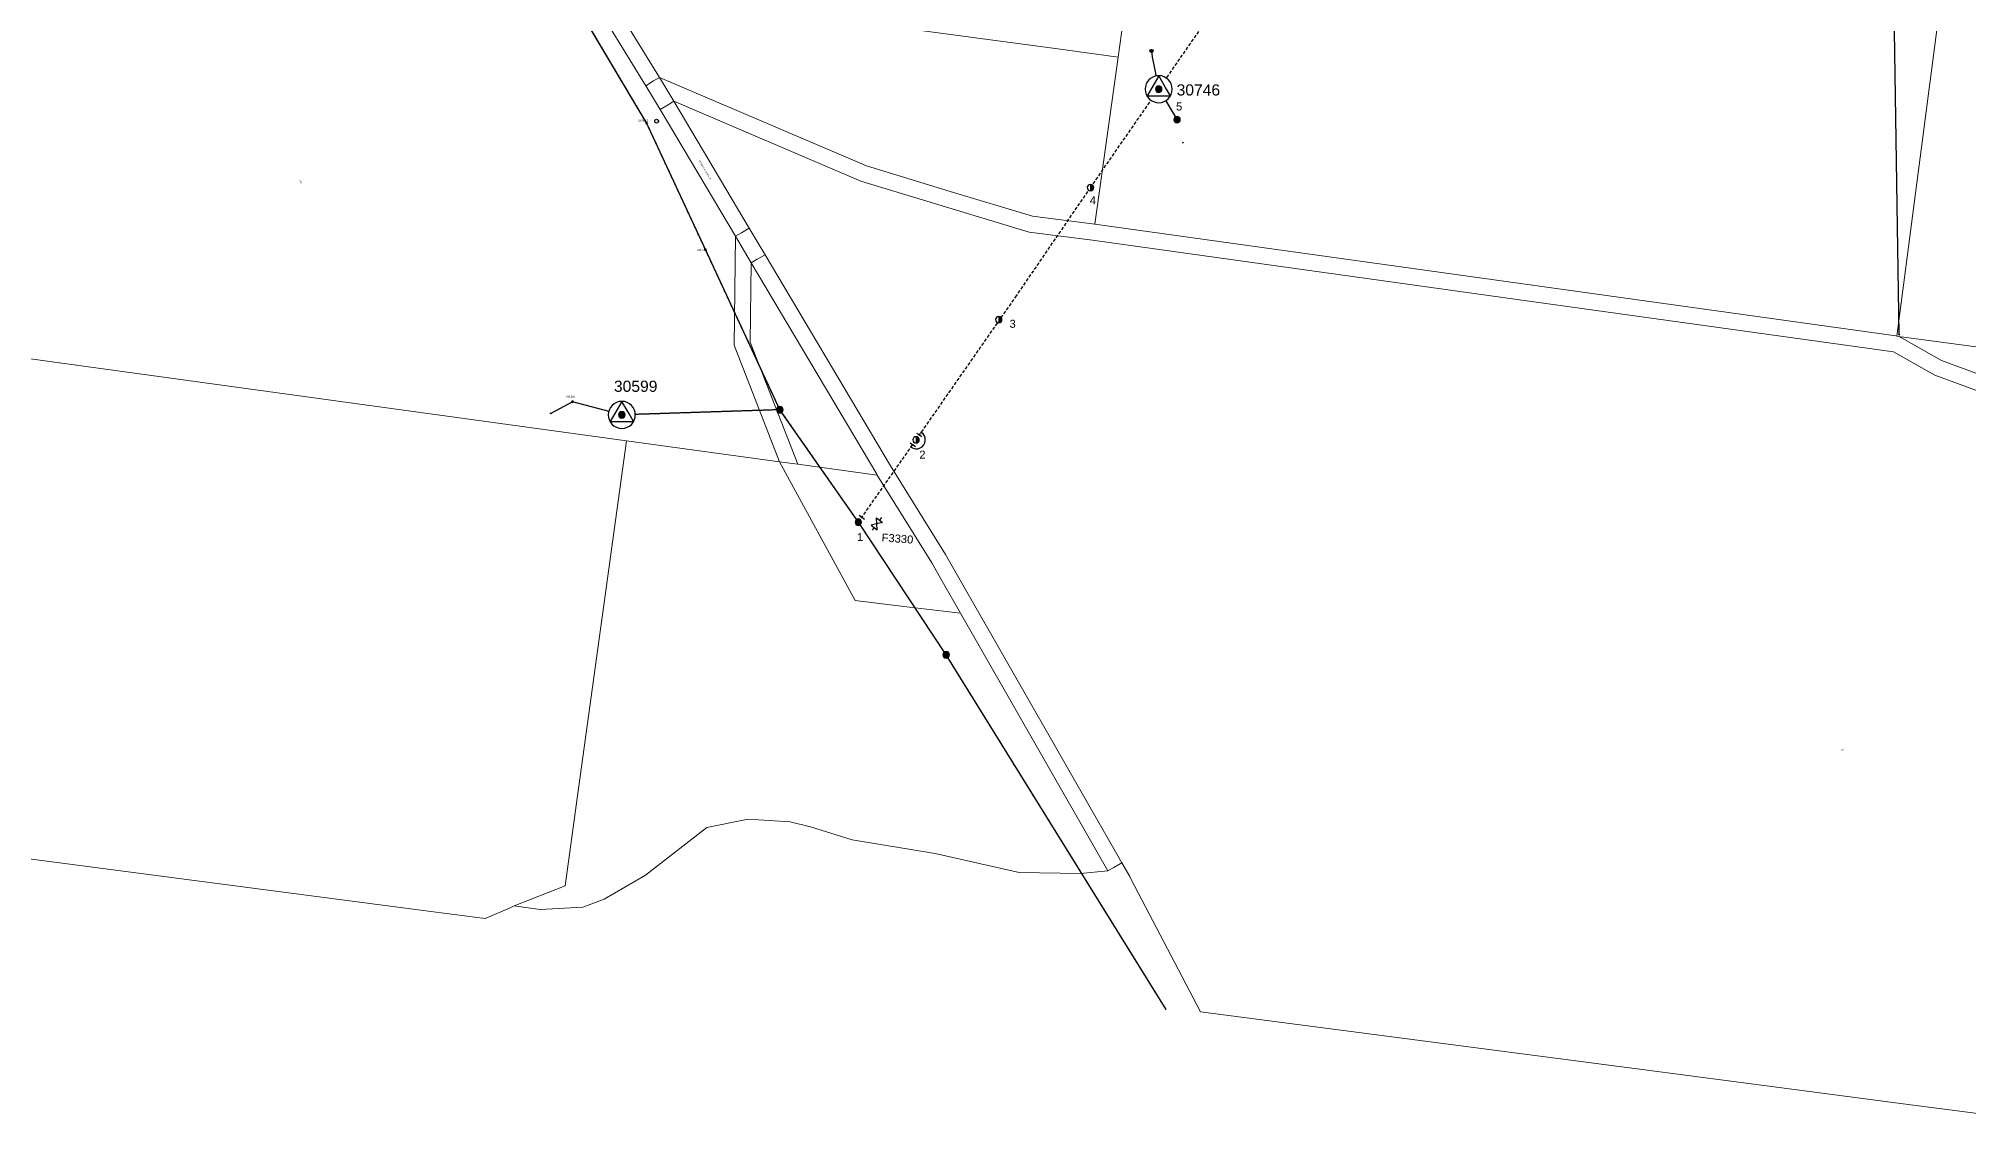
# Model space of a CAD drawing. Header units: metres. Extents: x 251098 to 258049, y 6188954 to 6192106.
# Drawn here: x 252780 to 255191, y 6189094 to 6190447 of the extents above; entities that cross this region are included whole.
import ezdxf
from ezdxf.enums import TextEntityAlignment as Align

# ---------------------------------------------------------------- set-up
doc = ezdxf.new("R2010")
doc.units = ezdxf.units.M
doc.linetypes.add('Cable Exist OH', pattern=[1, 1, 0])
doc.linetypes.add('Cable New OH', pattern=[6, 4, -2])
doc.layers.get('0').update_dxf_attribs({"color": 6})
for name, color, linetype in [('_User_HV_Exist', 7, 'Continuous'), ('Equip_LV_EXT', 7, 'Continuous'), ('Equip_SP_HV_EXT', 7, 'Continuous'), ('Mains_HV_NEW', 2, 'Continuous'), ('Mains_HV_New_B10', 2, 'Continuous'), ('Mains_HV_NEW_Hardwired', 2, 'Continuous'), ('Mains_LV_EXT', 7, 'Continuous'), ('OH_Details_SP_MISC', 7, 'Continuous'), ('Services_SP_EXT', 7, 'Continuous'), ('Sub_SP_TR_HV_LV_MOD', 3, 'Continuous'), ('SupportsOH_SP_TR_HV_LV_SL_EXT', 7, 'Continuous'), ('SupportsOH_SP_TR_HV_LV_SL_MOD', 3, 'Continuous'), ('SupportsOH_SP_TR_HV_LV_SL_NEW', 2, 'Continuous')]:
    doc.layers.add(name, color=color, linetype=linetype)
doc.layers.add('Cadastre Land Parcels_SP_EXT', color=9, linetype='Continuous', lineweight=5)
doc.layers.add('Cadastre Roads_SP_EXT', color=9, linetype='Continuous', lineweight=5)
doc.styles.add('iecISOCP', font='isocp.shx')
doc.styles.add('POLE_LABEL', font='arial.ttf')
doc.styles.get("Standard").update_dxf_attribs({"font": 'arial.ttf'})

# ---------------------------------------------------------------- blocks, each defined once
blk = doc.blocks.new('SUB_POLE_EXT')
blk.add_wipeout([(0, 4.22), (0.42, 4.2), (0.83, 4.14), (1.21, 4.05), (1.62, 3.9), (1.99, 3.72), (2.35, 3.51), (2.68, 3.26), (2.99, 2.99), (3.28, 2.66), (3.52, 2.34), (3.76, 1.92), (3.9, 1.62), (4.04, 1.23), (4.18, 0.63), (4.22, 0), (4.18, -0.61), (4.06, -1.15), (3.9, -1.62), (3.58, -2.24), (3.22, -2.73), (2.97, -3.01), (2.68, -3.26), (2.36, -3.5), (2, -3.72), (1.64, -3.89), (1.25, -4.03), (0.82, -4.14), (0.42, -4.2), (0, -4.22), (-0.41, -4.2), (-0.8, -4.15), (-1.21, -4.05), (-1.62, -3.9), (-1.99, -3.73), (-2.35, -3.51), (-2.68, -3.26), (-2.96, -3.02), (-3.23, -2.72), (-3.51, -2.35), (-3.71, -2.01), (-3.91, -1.6), (-4.05, -1.21), (-4.16, -0.76), (-4.22, -0.14), (-4.21, 0.39), (-4.14, 0.83), (-4.03, 1.27), (-3.9, 1.63), (-3.71, 2.02), (-3.5, 2.37), (-3.28, 2.67), (-2.99, 2.99), (-2.68, 3.27), (-2.33, 3.52), (-1.98, 3.73), (-1.63, 3.9), (-1.2, 4.05), (-0.78, 4.15), (-0.4, 4.21)])
blk.add_line((2.16, 0.48), (2.16, 0.48, 0))
blk.add_lwpolyline([(-4.22, 0, 1), (4.22, 0, 1)], format="xyb", close=True)
blk.add_lwpolyline([(2.14, 0.52), (0, 4.22), (-3.66, -2.11), (3.66, -2.11)], close=True)
for tag, height, flags, p in [('STREET_CODE', 0.2, 9, (1.5, 0)), ('ASSET_NUM', 3.5, 8, (2, 2)), ('CONSTRUCTED_VOLTAGE', 0.2, 9, (1.5, -0.2)), ('OPERATING_VOLTAGE', 0.2, 9, (1.5, -0.6)), ('OPERATED_BY', 0.2, 9, (1.5, -0.8)), ('ORIENTATION', 0.2, 9, (1.5, -1.2)), ('OWNED_BY', 0.2, 9, (1.5, -1.4)), ('SECONDARY_VOLTAGE', 0.2, 9, (1.5, -1.6)), ('STATE', 0.2, 9, (1.5, -1.8)), ('SUBSTATION_TYPE', 0.2, 9, (1.5, -2)), ('STREETNAME', 0.2, 9, (1.5, -2.8)), ('SUBURB', 0.2, 9, (1.5, -3)), ('Z', 0.2, 1, (1.5, -3.4)), ('NO_PHASES', 0.2, 9, (1.5, -0.4)), ('MAINTAINED_BY', 0.2, 9, (1.5, -1)), ('USAGE', 0.2, 9, (1.5, -2.2)), ('LEGEND', 0.2, 9, (1.5, -2.4)), ('LOCATION', 0.2, 9, (1.5, -2.6)), ('NOTES', 0.2, 9, (1.5, -3.2))]:
    blk.add_attdef(tag, text='', height=height, dxfattribs=dict(flags=flags)).set_placement(p, align=Align.MIDDLE_LEFT)
blk = doc.blocks.new('CCP_EXT')
blk.add_wipeout([(0, 0.6), (0.6, 0), (0, -0.6), (-0.6, 0)])
blk.add_lwpolyline([(-0.6, 0), (0, 0.6), (0.6, 0), (0, -0.6), (-0.6, 0)])
at = {"flags": 1}
blk.add_attdef('Z', (0, 0), '', height=0.2, dxfattribs=at)
at = {"flags": 9}
for tag, p in [('CCP_TYPE', (0, 0)), ('CONSTRUCTED_VOLTAGE', (0, -0.2)), ('NO_PHASES', (0, -0.4)), ('OPERATING_VOLTAGE', (0, -0.6)), ('ORIENTATION', (0, -0.8)), ('OWNED_BY', (0, -1)), ('USAGE', (0, -1.2)), ('LEGEND', (0, -1.4)), ('LIFE_SUPPORT', (0, -1.6)), ('STATE', (0, -1.8)), ('NOTES', (0, -2))]:
    blk.add_attdef(tag, text='', height=0.2, dxfattribs=at).set_placement(p, align=Align.MIDDLE_LEFT)
blk = doc.blocks.new('POLE_EXT')
blk.add_hatch(color=256).paths.add_polyline_path([(-1, 0, 1), (1, 0, 1)])
blk.add_lwpolyline([(-1, 0, 1), (1, 0, 1)], format="xyb", close=True)
for tag, height, flags, p in [('pNumber', 2.5, 8, (-17.84, 2.07)), ('OWNED_BY', 0.2, 9, (1.35, -0.4)), ('SPECIAL_USE', 0.2, 9, (1.35, -0.8)), ('STATE', 0.2, 9, (1.35, -1)), ('cLV', 0.2, 9, (1.35, -1.4)), ('hDepth', 0.2, 9, (1.35, -1.6)), ('hDia', 0.2, 9, (1.35, -1.8)), ('cHV', 0.2, 9, (1.35, -2)), ('cLinedev', 0.2, 9, (1.35, -3.4)), ('pExisting', 0.2, 9, (1.35, -3.8)), ('pFooting', 0.2, 9, (1.35, -4.4)), ('pNew', 0.2, 9, (1.35, -4.6)), ('pRelocate', 0.2, 9, (1.35, -5)), ('pRemove', 0.2, 9, (1.35, -5.2)), ('pReplace', 0.2, 9, (1.35, -5.4)), ('pStay', 0.2, 9, (1.35, -5.6)), ('pType', 0.2, 9, (1.35, -5.8)), ('cspan', 0.2, 9, (1.35, -6)), ('PARENT', 0.2, 9, (1.35, -0.6)), ('USAGE', 0.2, 9, (1.35, -1.2)), ('LBRACKET', 0.2, 9, (1.35, -2.2)), ('LExisting', 0.2, 9, (1.35, -2.4)), ('LANTNUMBER', 0.2, 9, (1.35, -2.6)), ('LOther', 0.2, 9, (1.35, -2.8)), ('LRemove', 0.2, 9, (1.35, -3)), ('LEGEND', 0.2, 9, (1.35, -3.2)), ('LOCATION', 0.2, 9, (1.35, -3.6)), ('PFNUMBER', 0.2, 9, (1.35, -4)), ('NEWPFNUMBER', 0.2, 9, (1.35, -4.2)), ('STREETNAME', 0.2, 9, (1.35, -6.2)), ('SUBURB', 0.2, 9, (1.35, -6.4)), ('OPERATED_BY', 0.2, 9, (1.36, -7.01)), ('NOTES', 0.2, 9, (1.35, -6.6)), ('MAINTAINED_BY', 0.2, 9, (1.36, -6.81))]:
    blk.add_attdef(tag, text='', height=height, dxfattribs=dict(flags=flags)).set_placement(p, align=Align.MIDDLE_LEFT)
at = {"style": 'POLE_LABEL'}
for tag, height, flags, p in [('STRUCTURE_PLANT_NUMBER', 0.2, 9, (1.35, 0.03)), ('ASSET_NUM', 2.5, 8, (2, 2)), ('STREET_CODE', 0.2, 9, (1.35, -0.2))]:
    blk.add_attdef(tag, text='', height=height, dxfattribs=dict(at, flags=flags)).set_placement(p, align=Align.MIDDLE_LEFT)
at = {"flags": 1}
blk.add_attdef('Z', (1.35, -7.33), '', height=0.2, dxfattribs=at)
blk = doc.blocks.new('*U42')
for p, q in [((-3.44, 6.01), (-2.48, 6.1)), ((0.38, 6.36), (1.34, 6.45))]:
    blk.add_line(p, q)
blk.add_lwpolyline([(0.49, 5.17), (0.27, 7.56), (-2.37, 4.91), (-2.59, 7.3)], close=True)
for tag, height, flags, p in [('STREET_CODE', 0.2, 9, (1.5, 0)), ('ASSET_NUM', 2.5, 8, (2, 2)), ('ACTUAL_STATUS', 0.2, 9, (1.5, -0.2)), ('CONSTRUCTED_VOLTAGE', 0.2, 9, (1.5, -0.4)), ('OPERATING_VOLTAGE', 0.2, 9, (1.5, -0.8)), ('ORIENTATION', 0.2, 9, (1.5, -1)), ('OWNED_BY', 0.2, 9, (1.5, -1.2)), ('OPERATED_BY', 0.2, 9, (1.5, -1.4)), ('STATE', 0.2, 9, (1.5, -1.8)), ('SWITCH_TYPE', 0.2, 9, (1.5, -2)), ('STREETNAME', 0.2, 9, (1.5, -2.8)), ('SUBURB', 0.2, 9, (1.5, -3)), ('Z', 0.2, 1, (1.5, -3.6)), ('NO_PHASES', 0.2, 9, (1.5, -0.6)), ('MAINTAINED_BY', 0.2, 9, (1.5, -1.6)), ('USAGE', 0.2, 9, (1.5, -2.2)), ('LEGEND', 0.2, 9, (1.5, -2.4)), ('LOCATION', 0.2, 9, (1.5, -2.6)), ('NOTES', 0.2, 9, (1.5, -3.2)), ('LABEL_ALIGNMENT', 0.2, 9, (1.5, -3.4))]:
    blk.add_attdef(tag, text='', height=height, dxfattribs=dict(flags=flags)).set_placement(p, align=Align.MIDDLE_LEFT)
blk = doc.blocks.new('End Shackle_EXT')
blk.add_wipeout([(0, 0.3), (1.8, 0.3), (1.8, -0.3), (0, -0.3)])
blk.add_line((1.8, -1), (1.8, 1))
at = {"flags": 1}
blk.add_attdef('Z', (0, 0), '', height=0.2, dxfattribs=at)
at = {"flags": 9}
for tag, p in [('CONNECTOR_TYPE', (0, 0)), ('CONSTRUCTED_VOLTAGE', (0, -0.2)), ('NO_PHASES', (0, -0.4)), ('OPERATING_VOLTAGE', (0, -0.6)), ('ORIENTATION', (0, -0.8)), ('OWNED_BY', (0, -1)), ('STATE', (0, -1.2)), ('USAGE', (0, -1.4)), ('NOTES', (0, -1.6))]:
    blk.add_attdef(tag, text='', height=0.2, dxfattribs=at).set_placement(p, align=Align.MIDDLE_LEFT)
blk = doc.blocks.new('FAULT_INDICATOR_MANUAL_EXT')
blk.add_circle((0, 0), 2.4)
at = {"insert": (-0.3, 0.9), "char_height": 2, "width": 1.3, "attachment_point": 1, "style": 'iecISOCP'}
blk.add_mtext('F', dxfattribs=at)
for tag, height, flags, p in [('STREET_CODE', 0.2, 9, (1.5, 0)), ('ASSET_NUM', 2.5, 8, (2, 2)), ('CONSTRUCTED_VOLTAGE', 0.2, 9, (1.5, -0.2)), ('FLITE_NUMBER', 0.2, 9, (1.5, -0.4)), ('INDICATOR_TYPE', 0.2, 9, (1.5, -0.6)), ('OPERATING_VOLTAGE', 0.2, 9, (1.5, -0.8)), ('ORIENTATION', 0.2, 9, (1.5, -1)), ('OWNED_BY', 0.2, 9, (1.5, -1.2)), ('STATE', 0.2, 9, (1.5, -1.4)), ('USAGE', 0.2, 9, (1.5, -1.6)), ('LEGEND', 0.2, 9, (1.5, -1.8)), ('LOCATION', 0.2, 9, (1.5, -2)), ('STREETNAME', 0.2, 9, (1.5, -2.2)), ('SUBURB', 0.2, 9, (1.5, -2.4)), ('NOTES', 0.2, 9, (1.5, -2.6)), ('Z', 0.2, 1, (1.5, -2.8))]:
    blk.add_attdef(tag, text='', height=height, dxfattribs=dict(flags=flags)).set_placement(p, align=Align.MIDDLE_LEFT)
blk = doc.blocks.new('CONNECTOR_NODE_EXT')
h = blk.add_hatch(color=256)
edge = h.paths.add_edge_path()
edge.add_arc((0, 0), 0.5, 0, 360)
blk.add_circle((0, 0), 0.5)
at = {"flags": 1}
blk.add_attdef('Z', (0, 0), '', height=0.2, dxfattribs=at)
at = {"flags": 9}
for tag, p in [('CONNECTOR_TYPE', (0, 0)), ('CONSTRUCTED_VOLTAGE', (0, -0.2)), ('OPERATING_VOLTAGE', (0, -0.6)), ('ORIENTATION', (0, -0.8)), ('SUBTYPE', (0, -1)), ('NO_PHASES', (0, -0.4)), ('USAGE', (0, -1.2)), ('NOTES', (0, -1.4))]:
    blk.add_attdef(tag, text='', height=0.2, dxfattribs=at).set_placement(p, align=Align.MIDDLE_LEFT)
blk = doc.blocks.new('POLE_REPLACE_NEW')
for tag, flags, p in [('cspan', 9, (1.5, -5.6)), ('SUBURB', 9, (1.5, -5.8)), ('STREETNAME', 9, (1.5, -6)), ('pNew', 9, (1.5, -4.2)), ('pNumber', 9, (1.5, -4.4)), ('pRelocate', 9, (1.5, -4.6)), ('pRemove', 9, (1.5, -4.8)), ('pReplace', 9, (1.5, -5)), ('pStay', 9, (1.5, -5.2)), ('pType', 9, (1.5, -5.4)), ('OPERATED_BY', 9, (1.5, -6.6)), ('Z', 1, (1.5, -7)), ('LOCATION', 9, (1.5, -6.2)), ('NOTES', 9, (1.5, -6.4)), ('MAINTAINED_BY', 9, (1.5, -6.8))]:
    blk.add_attdef(tag, text='', height=0.2, dxfattribs=dict(flags=flags)).set_placement(p, align=Align.MIDDLE_LEFT)
blk.add_wipeout([(0, 1), (-0.13, 0.99), (-0.25, 0.97), (-0.37, 0.93), (-0.48, 0.88), (-0.59, 0.81), (-0.68, 0.73), (-0.77, 0.64), (-0.84, 0.54), (-0.9, 0.43), (-0.95, 0.31), (-0.98, 0.19), (-1, 0.06), (-1, -0.06), (-0.98, -0.19), (-0.95, -0.31), (-0.9, -0.43), (-0.84, -0.54), (-0.77, -0.64), (-0.68, -0.73), (-0.59, -0.81), (-0.48, -0.88), (-0.37, -0.93), (-0.25, -0.97), (-0.13, -0.99), (0, -1), (0.13, -0.99), (0.25, -0.97), (0.37, -0.93), (0.48, -0.88), (0.59, -0.81), (0.68, -0.73), (0.77, -0.64), (0.84, -0.54), (0.9, -0.43), (0.95, -0.31), (0.98, -0.19), (1, -0.06), (1, 0.06), (0.98, 0.19), (0.95, 0.31), (0.9, 0.43), (0.84, 0.54), (0.77, 0.64), (0.68, 0.73), (0.59, 0.81), (0.48, 0.88), (0.37, 0.93), (0.25, 0.97), (0.13, 0.99)])
h = blk.add_hatch(color=256)
edge = h.paths.add_edge_path()
edge.add_arc((0, 0), 1, 270, 450)
edge.add_line((0, 1), (0, -1))
blk.add_lwpolyline([(0, 1), (0, -1)])
at = {"lineweight": -3}
blk.add_arc((0, 0), 1, 90, 270, dxfattribs=at)
blk.add_arc((0, 0), 1, 270, 90)
at = {"style": 'POLE_LABEL', "flags": 9}
blk.add_attdef('STRUCTURE_PLANT_NUMBER', text='', height=0.2, dxfattribs=at).set_placement((1.5, 0.24), align=Align.MIDDLE_LEFT)
for tag, height, flags, p in [('STREET_CODE', 0.2, 9, (1.5, 0)), ('ASSET_NUM', 2.5, 8, (2, 2)), ('OWNED_BY', 0.2, 9, (1.5, -0.2)), ('SPECIAL_USE', 0.2, 9, (1.5, -0.6)), ('STATE', 0.2, 9, (1.5, -0.8)), ('cLV', 0.2, 9, (1.5, -1.2)), ('cHV', 0.2, 9, (1.5, -1.8)), ('cLinedev', 0.2, 9, (1.5, -3.2)), ('PARENT', 0.2, 9, (1.5, -0.4)), ('USAGE', 0.2, 9, (1.5, -1)), ('hDepth', 0.2, 9, (1.5, -1.4)), ('hDia', 0.2, 9, (1.5, -1.6)), ('LBRACKET', 0.2, 9, (1.5, -2)), ('LExisting', 0.2, 9, (1.5, -2.2)), ('LANTNUMBER', 0.2, 9, (1.5, -2.4)), ('LOther', 0.2, 9, (1.5, -2.6)), ('LRemove', 0.2, 9, (1.5, -2.8)), ('LEGEND', 0.2, 9, (1.5, -3)), ('pExisting', 0.2, 9, (1.5, -3.4)), ('PFNUMBER', 0.2, 9, (1.5, -3.6)), ('NEWPFNUMBER', 0.2, 9, (1.5, -3.8)), ('pFooting', 0.2, 9, (1.5, -4))]:
    blk.add_attdef(tag, text='', height=height, dxfattribs=dict(flags=flags)).set_placement(p, align=Align.MIDDLE_LEFT)
blk = doc.blocks.new('End Shackle_NEW')
blk.add_wipeout([(-0.25, 0), (-0.25, 1.81), (0.25, 1.82), (0.25, 0)])
blk.add_line((1, 1.81), (-1, 1.81))
at = {"flags": 1}
blk.add_attdef('Z', (0, 0), '', height=0.2, dxfattribs=at)
at = {"flags": 9}
for tag, p in [('CONNECTOR_TYPE', (0, 0)), ('CONSTRUCTED_VOLTAGE', (0, -0.2)), ('OPERATING_VOLTAGE', (0, -0.6)), ('ORIENTATION', (0, -0.8)), ('OWNED_BY', (0, -1)), ('STATE', (0, -1.2)), ('OPERATED_BY', (0, -2.01)), ('NO_PHASES', (0, -0.4)), ('USAGE', (0, -1.4)), ('NOTES', (0, -1.6)), ('MAINTAINED_BY', (0, -1.81))]:
    blk.add_attdef(tag, text='', height=0.2, dxfattribs=at).set_placement(p, align=Align.MIDDLE_LEFT)
blk = doc.blocks.new('BOND POINT')
blk.add_hatch(color=256).paths.add_polyline_path([(-1, 0, 1), (1, 0, 1)])
blk.add_lwpolyline([(-1, 0, 1), (1, 0, 1)], format="xyb", close=True)

msp = doc.modelspace()

# ---------------------------------------------------------------- linework, layer by layer
at = {"layer": '_User_HV_Exist', "linetype": 'Cable Exist OH'}
msp.add_lwpolyline([(253705.9, 6189982.5), (253508.4, 6189976.1)], dxfattribs=at)
at = {"layer": '_User_HV_Exist', "color": 7, "linetype": 'Cable Exist OH'}
for points in [[(253705.9, 6189982.5), (253804, 6189841.9)], [(254188.5, 6189232.6), (253913.7, 6189676), (253804, 6189841.9)]]:
    msp.add_lwpolyline(points, dxfattribs=at)
at = {"layer": 'Cadastre Land Parcels_SP_EXT', "linetype": 'Continuous'}
for points in [[(255392.1, 6191202.5), (254878.4, 6191274.6), (254834.1, 6190948.5), (255036.3, 6190920.5), (254992.8, 6190602.3), (255167.7, 6190579.4), (255101.7, 6190074.7), (255104.2, 6190074.3), (255422.6, 6190031.5), (255480, 6190433.1), (255494.8, 6190536.6), (255539.8, 6190850.9), (255346, 6190877.7), (255392.1, 6191202.5)], [(254128.7, 6190423.5), (254053.2, 6190433.6), (253719.8, 6190478.3), (253487.1, 6190509.4), (253555.4, 6190398.1), (253814.3, 6190287.3), (253918.6, 6190255.5), (254021.8, 6190224.5), (254099.6, 6190214.4), (254128.7, 6190423.5)], [(253826.9, 6189902), (253670.2, 6190166.2), (253668.8, 6190067), (253728.3, 6189914.4), (253827.6, 6189900.8), (253826.9, 6189902)], [(255422.6, 6190031.5), (255104.2, 6190074.3), (255107.6, 6190072.4), (255157.8, 6190044), (255260.6, 6190006.2), (255337, 6189986.1), (255415.4, 6189981.7), (255422.6, 6190031.5)], [(253931.7, 6189728.2), (253860.7, 6189736.7), (253800.2, 6189743.9), (253705.5, 6189917.6), (253514.2, 6189943.8), (253453.2, 6189499.9), (253437.7, 6189387.4), (253373.8, 6189362.1), (253379.3, 6189361.4), (253406.3, 6189357.8), (253459.8, 6189360.6), (253486.4, 6189370.8), (253537.8, 6189400.7), (253614.5, 6189460.4), (253666.4, 6189470.6), (253718.6, 6189467.4), (253744.2, 6189461.1), (253796.1, 6189444.6), (253900.1, 6189427.5), (254004.9, 6189404), (254081.8, 6189402.8), (254115.9, 6189406), (253931.7, 6189728.2)], [(253728.3, 6189914.4), (253705.5, 6189917.6), (253800.2, 6189743.9), (253860.7, 6189736.7), (253931.7, 6189728.2), (253908.8, 6189768.2), (253895.7, 6189791.3), (253827.6, 6189900.8), (253728.3, 6189914.4)]]:
    msp.add_lwpolyline(points, close=True, dxfattribs=at)
msp.add_lwpolyline([(253719.8, 6190478.3), (254053.2, 6190433.6), (254128.7, 6190423.5), (254147.5, 6190559)], dxfattribs=at)
at = {"layer": 'Cadastre Roads_SP_EXT', "linetype": 'Continuous'}
msp.add_lwpolyline([(253493.7, 6190460.1), (253538.2, 6190387.6), (253548, 6190393.6), (253555.4, 6190398.1), (253487.1, 6190509.4)], dxfattribs=at)
for points in [[(253667.7, 6190209.6), (253573.5, 6190368.4), (253566.2, 6190363.9), (253556.4, 6190357.9), (253557.7, 6190355.9), (253650.5, 6190199.4), (253657.9, 6190203.8), (253667.7, 6190209.6)], [(253670.2, 6190166.2), (253661.7, 6190180.5), (253650.5, 6190199.4), (253648.7, 6190063.4), (253705.5, 6189917.6), (253728.3, 6189914.4), (253668.8, 6190067), (253670.2, 6190166.2)], [(254133.3, 6189416), (253926.4, 6189778.1), (253913, 6189801.6), (253844.1, 6189912.5), (253687.5, 6190176.4), (253677.6, 6190170.6), (253670.2, 6190166.2), (253826.9, 6189902), (253827.6, 6189900.8), (253895.7, 6189791.3), (253908.8, 6189768.2), (253931.7, 6189728.2), (254115.9, 6189406), (254123.4, 6189410.3), (254133.3, 6189416)]]:
    msp.add_lwpolyline(points, close=True, dxfattribs=at)
at = {"layer": 'Mains_HV_New_B10', "linetype": 'Cable New OH'}
for points in [[(253876.1, 6189944.8), (254000.5, 6190123.4), (254094.1, 6190260.2), (254179.4, 6190383.3), (254323.7, 6190591.2)], [(253804, 6189841.9), (253876.1, 6189944.8)]]:
    msp.add_lwpolyline(points, dxfattribs=at)
at = {"layer": 'Mains_HV_NEW_Hardwired', "linetype": 'Continuous'}
msp.add_arc((253876.5, 6189944.9), 11.2, 233.517, 56.267, dxfattribs=at).dxf.unprotected_set("ltscale", 0)
at = {"layer": 'Mains_LV_EXT', "linetype": 'Cable Exist OH', "ltscale": 4}
msp.add_lwpolyline([(254179.4, 6190383.3), (254170.3, 6190431.1)], dxfattribs=at)
at = {"layer": 'Mains_LV_EXT', "linetype": 'Cable Exist OH'}
msp.add_lwpolyline([(254179.4, 6190383.3), (254202.4, 6190345.2)], dxfattribs=at)
at = {"layer": 'OH_Details_SP_MISC', "color": 7, "linetype": 'Continuous', "ltscale": 4, "flags": 128}
msp.add_lwpolyline([(254179.4, 6190383.3), (254202.4, 6190345.2)], dxfattribs=at)
at = {"layer": 'OH_Details_SP_MISC', "color": 7, "linetype": 'Continuous', "flags": 128}
msp.add_lwpolyline([(253705.9, 6189982.5), (253508.4, 6189976.1), (253508.4, 6189976.1)], dxfattribs=at)
at = {"layer": 'Services_SP_EXT'}
for points in [[(255104.7, 6190076.3), (255087.4, 6191215.6)], [(253508.4, 6189976.1), (253446.8, 6189992.6), (253419.6, 6189978)]]:
    msp.add_lwpolyline(points, dxfattribs=at)

# ---------------------------------------------------------------- block references
at = {"layer": 'Equip_LV_EXT', "xscale": 4, "yscale": 4, "zscale": 4}
msp.add_blockref('CONNECTOR_NODE_EXT', (254170.3, 6190431.1), dxfattribs=at)
at = {"layer": 'Equip_SP_HV_EXT'}
msp.add_blockref('FAULT_INDICATOR_MANUAL_EXT', (253551.9, 6190343.4), dxfattribs=at)
ref = msp.add_blockref('*U42', (253805.6, 6189853.2), dxfattribs=dict(at, xscale=4, yscale=4, zscale=4, rotation=228.7105811504213))
ref.add_attrib('ASSET_NUM', 'F3330', dxfattribs={"layer": '0', "height": 10, "rotation": 355.8546}).set_placement((253833.5, 6189827.9), align=Align.TOP_LEFT)
at = {"layer": 'Mains_HV_NEW_Hardwired', "linetype": 'Continuous', "xscale": 0.6, "yscale": 0.6, "zscale": 0.6}
for p in [(253882.7, 6189954.2), (253869.8, 6189936)]:
    msp.add_blockref('BOND POINT', p, dxfattribs=at).dxf.unprotected_set("ltscale", 0)
at = {"layer": 'SupportsOH_SP_TR_HV_LV_SL_EXT'}
ref = msp.add_blockref('POLE_EXT', (253539.3, 6190341.2), dxfattribs=at)
ref.add_attrib('ASSET_NUM', '3XP017', dxfattribs={"layer": '0', "height": 2.5, "style": 'POLE_LABEL'}).set_placement((253541.3, 6190341.9), align=Align.BOTTOM_RIGHT)
ref = msp.add_blockref('POLE_EXT', (253612.9, 6190182.8), dxfattribs=at)
ref.add_attrib('ASSET_NUM', '3XP016', dxfattribs={"layer": '0', "height": 2.5, "style": 'POLE_LABEL'}).set_placement((253614.9, 6190183.6), align=Align.TOP_RIGHT)
ref = msp.add_blockref('POLE_EXT', (253446.8, 6189992.6), dxfattribs=at)
ref.add_attrib('ASSET_NUM', '341195', dxfattribs={"layer": '0', "height": 2.5, "style": 'POLE_LABEL'}).set_placement((253450.2, 6189999), align=Align.MIDDLE_RIGHT)
at = {"layer": 'SupportsOH_SP_TR_HV_LV_SL_MOD', "xscale": 4, "yscale": 4}
msp.add_blockref('POLE_EXT', (254202.3, 6190345.2), dxfattribs=at)
at = {"layer": 'SupportsOH_SP_TR_HV_LV_SL_MOD', "xscale": 4, "yscale": 4, "zscale": 4}
for p in [(253705.9, 6189982.5), (253913.7, 6189676)]:
    msp.add_blockref('POLE_EXT', p, dxfattribs=at)

# ---------------------------------------------------------------- texts
at = {"layer": 'Cadastre Land Parcels_SP_EXT'}
msp.add_text('955', height=1.8, rotation=303.9463, dxfattribs=at).set_placement((253105, 6190268.8))
msp.add_text('924', height=1.8, dxfattribs=at).set_placement((255032.3, 6189556.1))
at = {"layer": 'Cadastre Roads_SP_EXT'}
msp.add_text('WOMBEYAN CAVES RD', height=1.8, rotation=300.6754, dxfattribs=at).set_placement((253604.3, 6190294.1))

# ---------------------------------------------------------------- next in the draw order: block references
at = {"layer": 'Sub_SP_TR_HV_LV_MOD'}
ref = msp.add_blockref('SUB_POLE_EXT', (254179.4, 6190383.3), dxfattribs=dict(at, xscale=4, yscale=4, zscale=4))
ref.add_attrib('ASSET_NUM', '30746', dxfattribs={"layer": '0', "height": 14}).set_placement((254256.1, 6190371.2), align=Align.BOTTOM_RIGHT)
ref = msp.add_blockref('SUB_POLE_EXT', (253508.4, 6189976.1), dxfattribs=dict(at, xscale=4, yscale=4, zscale=4))
ref.add_attrib('ASSET_NUM', '30599', dxfattribs={"layer": '0', "height": 14}).set_placement((253552.9, 6190000.7), align=Align.BOTTOM_RIGHT)

# ---------------------------------------------------------------- next in the draw order: linework, layer by layer
at = {"layer": 'Cadastre Land Parcels_SP_EXT', "linetype": 'Continuous'}
for points in [[(254834.1, 6190948.5), (254831.7, 6190930.2), (254211.6, 6191019), (254147.5, 6190559), (254128.7, 6190423.5), (254099.6, 6190214.4), (255100.4, 6190074.9), (255101.7, 6190074.7), (255167.7, 6190579.4), (254992.8, 6190602.3), (255036.3, 6190920.5), (254834.1, 6190948.5)], [(253648.7, 6190063.4), (253650.5, 6190199.4), (253557.7, 6190355.9), (253556.4, 6190357.9), (253538.2, 6190387.6), (253493.7, 6190460.1), (253482.1, 6190469), (251257.2, 6190775.5), (251181.6, 6190264.3), (252581.1, 6190072), (253514.2, 6189943.8), (253705.5, 6189917.6), (253648.7, 6190063.4)], [(253514.2, 6189943.8), (252581.1, 6190072), (252512.8, 6189506.2), (252506.6, 6189455.2), (253273.1, 6189354.9), (253337.8, 6189346.5), (253368.7, 6189359.9), (253373.8, 6189362.1), (253437.7, 6189387.4), (253453.2, 6189499.9), (253514.2, 6189943.8)]]:
    msp.add_lwpolyline(points, close=True, dxfattribs=at)
msp.add_lwpolyline([(255254.5, 6189987), (255149.3, 6190025.7), (255097.6, 6190055), (254645.4, 6190118), (254290.5, 6190167.4), (254096.8, 6190194.4), (254017.6, 6190204.7), (253912.8, 6190236.3), (253807.3, 6190268.4), (253573.5, 6190368.4), (253667.7, 6190209.6), (253687.5, 6190176.4), (253844.1, 6189912.5), (253913, 6189801.6), (253926.4, 6189778.1), (254133.3, 6189416), (254143.1, 6189398.8), (254144.5, 6189396.2), (254231.4, 6189229.8), (254783.4, 6189157.6), (254954.8, 6189135.2), (255109.6, 6189114.9), (255270.3, 6189094)], dxfattribs=at)

# ---------------------------------------------------------------- next in the draw order: block references
at = {"layer": 'SupportsOH_SP_TR_HV_LV_SL_MOD', "color": 7, "linetype": 'Continuous'}
ref = msp.add_blockref('POLE_EXT', (254179.4, 6190383.3), dxfattribs=dict(at, xscale=4, yscale=4, zscale=4))
ref.add_attrib('pNumber', '5', dxfattribs={"layer": 'SupportsOH_SP_TR_HV_LV_SL_EXT', "height": 10}).set_placement((254201, 6190361.7), align=Align.MIDDLE_LEFT)
at = {"layer": 'SupportsOH_SP_TR_HV_LV_SL_MOD', "xscale": 4, "yscale": 4, "zscale": 4}
msp.add_blockref('POLE_EXT', (253508.4, 6189976.1), dxfattribs=at)

# ---------------------------------------------------------------- next in the draw order: block references
at = {"layer": 'Services_SP_EXT'}
for p, rotation in [((255104.7, 6190076.3), 90.0000000000002), ((253419.6, 6189978), 183.3394228260636)]:
    msp.add_blockref('CCP_EXT', p, dxfattribs=dict(at, rotation=rotation))

# ---------------------------------------------------------------- next in the draw order: linework, layer by layer
at = {"layer": '_User_HV_Exist', "linetype": 'Cable Exist OH'}
msp.add_lwpolyline([(253705.9, 6189982.5), (253539.3, 6190341.2), (253334, 6190687.3), (253203.7, 6190900.8), (253100.5, 6191044.4), (253005.2, 6191176.9), (252906.1, 6191314.7), (252829, 6191389.9), (252824.4, 6191394.5)], dxfattribs=at)
at = {"layer": 'Cadastre Roads_SP_EXT', "linetype": 'Continuous'}
msp.add_lwpolyline([(255260.6, 6190006.2), (255157.8, 6190044), (255107.6, 6190072.4), (255104.2, 6190074.3), (255101.7, 6190074.7), (255100.4, 6190074.9), (254099.6, 6190214.4), (254021.8, 6190224.5), (253918.6, 6190255.5), (253814.3, 6190287.3), (253555.4, 6190398.1), (253564, 6190384.1), (253573.5, 6190368.4), (253807.3, 6190268.4), (253912.8, 6190236.3), (254017.6, 6190204.7), (254096.8, 6190194.4), (254290.5, 6190167.4), (254645.4, 6190118), (255097.6, 6190055), (255149.3, 6190025.7), (255254.5, 6189987)], dxfattribs=at)
at = {"layer": 'OH_Details_SP_MISC', "color": 7, "linetype": 'Continuous', "flags": 128}
msp.add_lwpolyline([(254188.5, 6189232.6), (253913.7, 6189676), (253804, 6189841.9), (253705.9, 6189982.5), (253612.9, 6190182.8), (253539.3, 6190341.2), (253441.3, 6190506.4), (253334, 6190687.3), (253203.8, 6190900.7), (253100.5, 6191044.4), (253005.2, 6191176.9), (252906.1, 6191314.7), (252824.4, 6191394.5), (252790.4, 6191475.6)], dxfattribs=at)

# ---------------------------------------------------------------- next in the draw order: block references
at = {"layer": 'Mains_HV_NEW', "linetype": 'Cable Exist OH', "xscale": 4, "yscale": 4, "zscale": 4, "rotation": 144.9852167591711}
msp.add_blockref('End Shackle_NEW', (253876.1, 6189944.8), dxfattribs=at).dxf.unprotected_set("ltscale", 0)
at = {"layer": 'Mains_HV_NEW', "color": 7, "linetype": 'Continuous', "xscale": 4, "yscale": 4, "zscale": 4, "rotation": 324.010053575621}
msp.add_blockref('End Shackle_NEW', (253804, 6189841.9), dxfattribs=at).dxf.unprotected_set("ltscale", 0)
at = {"layer": 'Mains_LV_EXT', "rotation": 120.0533019446696}
msp.add_blockref('End Shackle_EXT', (254210.5, 6190314.8), dxfattribs=at)
at = {"layer": 'SupportsOH_SP_TR_HV_LV_SL_NEW', "color": 7, "linetype": 'Continuous'}
ref = msp.add_blockref('POLE_REPLACE_NEW', (254094.1, 6190260.2), dxfattribs=dict(at, xscale=4, yscale=4, zscale=4))
ref.add_attrib('pNumber', '4', dxfattribs={"height": 10}).set_placement((254093.2, 6190244.4), align=Align.MIDDLE_LEFT)
ref = msp.add_blockref('POLE_REPLACE_NEW', (253979.5, 6190095.2), dxfattribs=dict(at, xscale=4, yscale=4, zscale=4))
ref.add_attrib('pNumber', '3', dxfattribs={"height": 10}).set_placement((253992.9, 6190090), align=Align.MIDDLE_LEFT)

# ---------------------------------------------------------------- next in the draw order: block references
at = {"layer": 'Mains_HV_NEW', "linetype": 'Cable Exist OH', "xscale": 4, "yscale": 4, "zscale": 4, "rotation": 325.1404750915779}
msp.add_blockref('End Shackle_NEW', (253876.1, 6189944.8), dxfattribs=at).dxf.unprotected_set("ltscale", 0)
at = {"layer": 'SupportsOH_SP_TR_HV_LV_SL_MOD', "color": 7, "linetype": 'Continuous'}
ref = msp.add_blockref('POLE_EXT', (253804, 6189841.9), dxfattribs=dict(at, xscale=4, yscale=4, zscale=4))
ref.add_attrib('pNumber', '1', dxfattribs={"layer": 'SupportsOH_SP_TR_HV_LV_SL_EXT', "height": 10}).set_placement((253802.3, 6189823.4), align=Align.MIDDLE_LEFT)

# ---------------------------------------------------------------- next in the draw order: block references
at = {"layer": 'SupportsOH_SP_TR_HV_LV_SL_NEW', "color": 7, "linetype": 'Continuous'}
ref = msp.add_blockref('POLE_REPLACE_NEW', (253876.1, 6189944.8), dxfattribs=dict(at, xscale=4, yscale=4, zscale=4))
ref.add_attrib('pNumber', '2', dxfattribs={"height": 10}).set_placement((253880.2, 6189926.4), align=Align.MIDDLE_LEFT)

doc.saveas('drawing.dxf')
